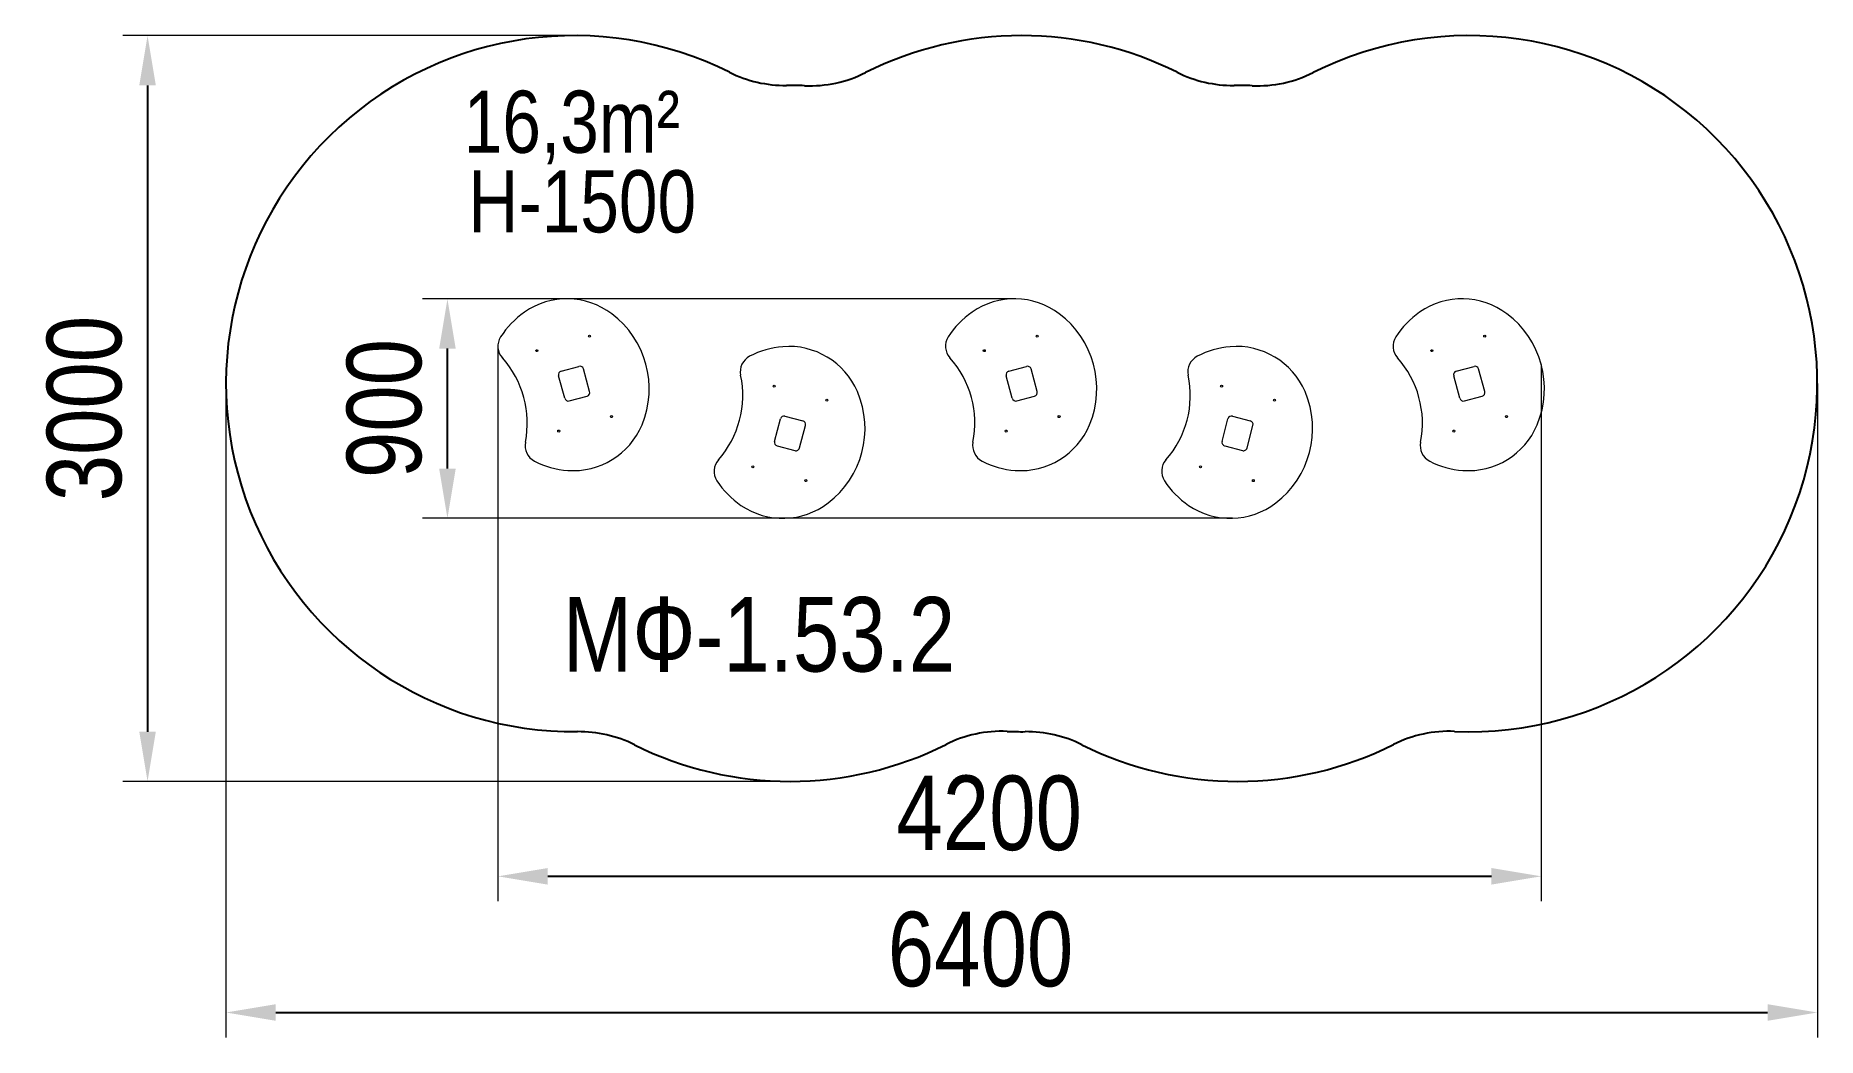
# Model space of a CAD drawing. Header units: millimetres. Extents: x -4005 to 3160, y -2758 to 1271.
import ezdxf

# ---------------------------------------------------------------- set-up
doc = ezdxf.new("R2010")
doc.units = ezdxf.units.MM
for name, color, linetype in [('DIKOM_АРТИКУЛ', 7, 'Continuous'), ('DIKOM_ЗОНА', 90, 'Continuous'), ('DIKOM_ОБЪЕКТ', 7, 'Continuous'), ('DIKOM_РАЗМЕР_ЗОНА', 7, 'Continuous'), ('DIKOM_РАЗМЕР_ОБЪЕКТА', 7, 'Continuous')]:
    doc.layers.add(name, color=color, linetype=linetype)
doc.styles.add('style1', font='arialbd.ttf', dxfattribs={"width": 0.8})
doc.dimstyles.new('1-50', dxfattribs={"dimtxt": 300, "dimasz": 200, "dimexe": 100, "dimexo": 0, "dimgap": 100, "dimtad": 1, "dimtxsty": 'style1', "dimcen": 200, "dimclrd": 7, "dimclre": 7, "dimclrt": 7, "dimadec": 1, "dimazin": 2, "dimtfac": 1, "dimtmove": 0, "dimatfit": 2, "dimfxl": 0, "dimlwd": 25, "dimlwe": 18, "dimarcsym": 0})

# ---------------------------------------------------------------- blocks, each defined once
blk = doc.blocks.new('*D0')
at = {"layer": 'Defpoints', "color": 0, "transparency": 16777216}
for p in [(-3239.8, -128.7), (3160.2, -128.7, 0), (3160.2, -2658.3)]:
    blk.add_point(p, dxfattribs=at)
at = {"layer": 'DIKOM_РАЗМЕР_ЗОНА', "color": 7, "lineweight": 18, "transparency": 16777216}
for p, q in [((-3239.8, -128.7), (-3239.8, -2758.3)), ((3160.2, -128.7), (3160.2, -2758.3))]:
    blk.add_line(p, q, dxfattribs=at)
at = {"layer": 'DIKOM_РАЗМЕР_ЗОНА', "color": 7, "lineweight": 25, "transparency": 16777216}
blk.add_line((-3039.8, -2658.3), (2960.2, -2658.3), dxfattribs=at)
at = {"layer": 'DIKOM_РАЗМЕР_ЗОНА', "color": 7, "transparency": 16777216}
for points in [[(-3039.8, -2625), (-3039.8, -2691.6), (-3239.8, -2658.3)], [(2960.2, -2625), (2960.2, -2691.6), (3160.2, -2658.3)]]:
    blk.add_solid(points, dxfattribs=at)
at = {"layer": 'DIKOM_РАЗМЕР_ЗОНА', "color": 7, "transparency": 16777216, "insert": (-205.3, -2405.1), "char_height": 300, "attachment_point": 5, "style": 'style1'}
blk.add_mtext('{\\fArial|b0|i0|c204|p34;6400}', dxfattribs=at)
blk = doc.blocks.new('*D1')
at = {"layer": 'Defpoints', "color": 0, "transparency": 16777216}
for p in [(-1839.8, 1271.2), (-3555.2, -1728.8), (-971.9, -1728.8, 0)]:
    blk.add_point(p, dxfattribs=at)
at = {"layer": 'DIKOM_РАЗМЕР_ЗОНА', "color": 7, "lineweight": 18, "transparency": 16777216}
for p, q in [((-1839.8, 1271.2), (-3655.2, 1271.2)), ((-971.9, -1728.8), (-3655.2, -1728.8))]:
    blk.add_line(p, q, dxfattribs=at)
at = {"layer": 'DIKOM_РАЗМЕР_ЗОНА', "color": 7, "lineweight": 25, "transparency": 16777216}
blk.add_line((-3555.2, 1071.2), (-3555.2, -1528.8), dxfattribs=at)
at = {"layer": 'DIKOM_РАЗМЕР_ЗОНА', "color": 7, "transparency": 16777216}
for points in [[(-3588.5, 1071.2), (-3521.9, 1071.2), (-3555.2, 1271.2)], [(-3588.5, -1528.8), (-3521.9, -1528.8), (-3555.2, -1728.8)]]:
    blk.add_solid(points, dxfattribs=at)
at = {"layer": 'DIKOM_РАЗМЕР_ЗОНА', "color": 7, "transparency": 16777216, "insert": (-3808.5, -228.8), "char_height": 300, "attachment_point": 5, "rotation": 90, "style": 'style1'}
blk.add_mtext('{\\fArial|b0|i0|c204|p34;3000}', dxfattribs=at)
blk = doc.blocks.new('*D2')
at = {"layer": 'Defpoints', "color": 0, "transparency": 16777216}
for p in [(-2145.9, 15.8, 0), (2049.6, -51.5), (2049.6, -2110.5)]:
    blk.add_point(p, dxfattribs=at)
at = {"layer": 'DIKOM_РАЗМЕР_ОБЪЕКТА', "color": 7, "lineweight": 18, "transparency": 16777216}
for p, q in [((-2145.9, 15.8), (-2145.9, -2210.5)), ((2049.6, -51.5), (2049.6, -2210.5))]:
    blk.add_line(p, q, dxfattribs=at)
at = {"layer": 'DIKOM_РАЗМЕР_ОБЪЕКТА', "color": 7, "lineweight": 25, "transparency": 16777216}
blk.add_line((-1945.9, -2110.5), (1849.6, -2110.5), dxfattribs=at)
at = {"layer": 'DIKOM_РАЗМЕР_ОБЪЕКТА', "color": 7, "transparency": 16777216}
for points in [[(-1945.9, -2077.1), (-1945.9, -2143.8), (-2145.9, -2110.5)], [(1849.6, -2077.1), (1849.6, -2143.8), (2049.6, -2110.5)]]:
    blk.add_solid(points, dxfattribs=at)
at = {"layer": 'DIKOM_РАЗМЕР_ОБЪЕКТА', "color": 7, "transparency": 16777216, "insert": (-170.3, -1857.3), "char_height": 300, "attachment_point": 5, "style": 'style1'}
blk.add_mtext('{\\fArial|b0|i0|c204|p34;4200}', dxfattribs=at)
blk = doc.blocks.new('*D3')
at = {"layer": 'Defpoints', "color": 0, "transparency": 16777216}
for p in [(-2349.2, 212.3), (-63, 212.3), (808.1, -670.1, 0)]:
    blk.add_point(p, dxfattribs=at)
at = {"layer": 'DIKOM_РАЗМЕР_ОБЪЕКТА', "color": 7, "lineweight": 18, "transparency": 16777216}
for p, q in [((-63, 212.3), (-2449.2, 212.3)), ((808.1, -670.1), (-2449.2, -670.1))]:
    blk.add_line(p, q, dxfattribs=at)
at = {"layer": 'DIKOM_РАЗМЕР_ОБЪЕКТА', "color": 7, "lineweight": 25, "transparency": 16777216}
blk.add_line((-2349.2, -470.1), (-2349.2, 12.3), dxfattribs=at)
at = {"layer": 'DIKOM_РАЗМЕР_ОБЪЕКТА', "color": 7, "transparency": 16777216}
for points in [[(-2382.5, 12.3), (-2315.9, 12.3), (-2349.2, 212.3)], [(-2382.5, -470.1), (-2315.9, -470.1), (-2349.2, -670.1)]]:
    blk.add_solid(points, dxfattribs=at)
at = {"layer": 'DIKOM_РАЗМЕР_ОБЪЕКТА', "color": 7, "transparency": 16777216, "insert": (-2602.4, -228.9), "char_height": 300, "attachment_point": 5, "rotation": 90, "style": 'style1'}
blk.add_mtext('{\\fArial|b0|i0|c204|p34;900}', dxfattribs=at)

msp = doc.modelspace()

# ---------------------------------------------------------------- linework, layer by layer
at = {"layer": 'DIKOM_ЗОНА', "color": 3}
for centre, radius, start, end in [((-1839.843, -128.732), 1399.932, 63.4585308, 270.5725224), ((-39.809, -128.723, 0), 1399.932, 63.4579436, 116.6489524), ((1760.191, -128.723, 0), 1399.932, 267.5894434, 116.6489524), ((-990.867, 1570.968), 500, 243.4585308, 270.5725224), ((-891.972, 1569.381, 0), 500, 267.5894434, 296.6489524), ((809.184, 1570.968, 0), 500, 243.4579436, 270.5709789), ((908.028, 1569.381, 0), 500, 267.5894434, 296.6489524), ((-971.882, -328.869, 0), 1399.932, 87.5894434, 90.5725224), ((828.118, -328.869, 0), 1399.932, 87.5894434, 90.5709789), ((-1820.858, -2028.569), 500, 63.4585308, 90.5725224), ((-119.72, -2026.974, 0), 500, 87.5894434, 116.6489524), ((-39.809, -128.723, 0), 1399.932, 267.5894434, 270.5709789), ((-20.876, -2028.56, 0), 500, 63.4579436, 90.5709789), ((1680.28, -2026.974, 0), 500, 87.5894434, 116.6489524), ((-971.882, -328.869, 0), 1399.932, 243.4585308, 296.6489524), ((828.118, -328.869, 0), 1399.932, 243.4579436, 296.6489524)]:
    msp.add_arc(centre, radius, start, end, dxfattribs=at)
at = {"layer": 'DIKOM_ОБЪЕКТ', "color": 7, "lineweight": 15}
for p, q in [((-1891.813, -78.685), (-1820.423, -59.207)), ((-1777.282, -160.342), (-1802.003, -69.73)), ((-91.813, -78.685), (-20.423, -59.207)), ((22.718, -160.342), (-2.003, -69.73)), ((1708.187, -78.685), (1779.577, -59.207)), ((1822.718, -160.342), (1797.997, -69.73)), ((-1877.615, -187.716), (-1902.336, -97.104)), ((-77.615, -187.716), (-102.336, -97.104)), ((1722.385, -187.716), (1697.664, -97.104)), ((-1859.195, -198.239), (-1787.805, -178.761)), ((-59.195, -198.239), (12.195, -178.761)), ((1740.805, -198.239), (1812.195, -178.761)), ((-1034.119, -361.055), (-1010.223, -270.223)), ((-991.9, -259.533), (-920.336, -278.36)), ((765.881, -361.055), (789.777, -270.223)), ((808.1, -259.533), (879.664, -278.36)), ((-933.542, -387.515), (-909.645, -296.683)), ((866.458, -387.515), (890.355, -296.683)), ((-1023.429, -379.378), (-951.864, -398.205)), ((776.571, -379.378), (848.136, -398.205))]:
    msp.add_line(p, q, dxfattribs=at)
for centre in [(-1990.028, 3.954), (-1777.786, 61.861), (-190.028, 3.954), (22.214, 61.861), (1609.972, 3.954), (1822.214, 61.861), (-1035.637, -138.857), (764.363, -138.857), (-822.877, -194.83), (977.123, -194.83), (-1689.59, -261.401), (110.41, -261.401), (1910.41, -261.401), (-1901.832, -319.307), (-101.832, -319.307), (1698.168, -319.307), (-1120.888, -462.908), (679.112, -462.908), (-908.128, -518.881), (891.872, -518.881)]:
    msp.add_circle(centre, 4, dxfattribs=at)
for centre, radius, start, end in [((-1839.843, -128.732, 0), 350, 124.7448081, 147.55252), ((-1868.339, -87.647), 300, 53.1981821, 124.7448081), ((-1914.268, -149.038), 376.67, 337.3231317, 53.1981821), ((-39.843, -128.732, 0), 350, 124.7448081, 147.55252), ((-68.339, -87.647), 300, 53.1981821, 124.7448081), ((-114.268, -149.038), 376.67, 337.3231317, 53.1981821), ((1760.157, -128.732, 0), 350, 124.7448081, 147.55252), ((1731.661, -87.647), 300, 53.1981821, 124.7448081), ((1685.732, -149.038), 376.67, 337.3231317, 53.1981821), ((-2076.13, 21.495, 0), 70, 147.55252, 221.8549638), ((-971.916, -328.86, 0), 350, 94.7448081, 117.55252), ((-976.052, -279.031), 300, 23.1981821, 94.7448081), ((-276.13, 21.495, 0), 70, 147.55252, 221.8549638), ((828.084, -328.86, 0), 350, 94.7448081, 117.55252), ((823.948, -279.031), 300, 23.1981821, 94.7448081), ((1523.87, 21.495, 0), 70, 147.55252, 221.8549638), ((-2420.743, -287.22, 0), 392.67, 348.6663499, 41.8549638), ((-1816.475, -73.679), 15, 15.2606569, 105.2606569), ((-1101.433, -80.616, 0), 70, 117.55252, 191.8549638), ((-620.743, -287.22, 0), 392.67, 348.6663499, 41.8549638), ((-16.475, -73.679), 15, 15.2606569, 105.2606569), ((698.567, -80.616, 0), 70, 117.55252, 191.8549638), ((1179.257, -287.22, 0), 392.67, 348.6663499, 41.8549638), ((1783.525, -73.679), 15, 15.2606569, 105.2606569), ((-1887.865, -93.156), 15, 105.2606569, 195.2606569), ((-1554.235, -175.664, 0), 392.67, 318.6663499, 11.8549638), ((-87.865, -93.156), 15, 105.2606569, 195.2606569), ((245.765, -175.664, 0), 392.67, 318.6663499, 11.8549638), ((1712.135, -93.156), 15, 105.2606569, 195.2606569), ((-1863.143, -183.768), 15, 195.2606569, 285.2606569), ((-1791.753, -164.29), 15, 285.2606569, 15.2606569), ((-1046.523, -309.233), 376.67, 307.3231317, 23.1981821), ((-63.143, -183.768), 15, 195.2606569, 285.2606569), ((8.247, -164.29), 15, 285.2606569, 15.2606569), ((753.477, -309.233), 376.67, 307.3231317, 23.1981821), ((1736.857, -183.768), 15, 195.2606569, 285.2606569), ((1808.247, -164.29), 15, 285.2606569, 15.2606569), ((-995.717, -274.039), 15, 75.2606569, 165.2606569), ((-924.152, -292.866), 15, 345.2606569, 75.2606569), ((804.283, -274.039), 15, 75.2606569, 165.2606569), ((875.848, -292.866), 15, 345.2606569, 75.2606569), ((-1843.525, -178.597, 0), 300, 265.7765056, 337.3231317), ((-43.525, -178.597, 0), 300, 265.7765056, 337.3231317), ((1756.475, -178.597, 0), 300, 265.7765056, 337.3231317), ((-1967.096, -378.145, 0), 70, 168.6663499, 242.9687938), ((-1019.613, -364.872), 15, 165.2606569, 255.2606569), ((-948.048, -383.699), 15, 255.2606569, 345.2606569), ((-167.096, -378.145, 0), 70, 168.6663499, 242.9687938), ((780.387, -364.872), 15, 165.2606569, 255.2606569), ((851.952, -383.699), 15, 255.2606569, 345.2606569), ((1632.904, -378.145, 0), 70, 168.6663499, 242.9687938), ((-1839.843, -128.732, 0), 350, 242.9687938, 265.7765056), ((-1206.827, -481.231, 0), 70, 138.6663499, 212.9687938), ((-39.843, -128.732, 0), 350, 242.9687938, 265.7765056), ((593.173, -481.231, 0), 70, 138.6663499, 212.9687938), ((1760.157, -128.732, 0), 350, 242.9687938, 265.7765056), ((-971.916, -328.86, 0), 350, 212.9687938, 235.7765056), ((828.084, -328.86, 0), 350, 212.9687938, 235.7765056), ((-1000.037, -370.203, 0), 300, 235.7765056, 307.3231317), ((799.963, -370.203, 0), 300, 235.7765056, 307.3231317)]:
    msp.add_arc(centre, radius, start, end, dxfattribs=at)

# ---------------------------------------------------------------- texts
at = {"layer": 'DIKOM_АРТИКУЛ', "insert": (-1885.023, -986.912), "char_height": 300, "width": 1373.12348, "attachment_point": 1, "style": 'style1'}
msp.add_mtext('{\\fArial|b0|i0|c204|p34;MФ-1.53.2}', dxfattribs=at)
at = {"layer": 'DIKOM_РАЗМЕР_ОБЪЕКТА', "char_height": 250, "width": 966.72882, "attachment_point": 1, "style": 'style1'}
for s, insert in [('{\\fArial|b0|i0|c204|p34;16,3m²}', (-2283.899, 1049.834)), ('{\\fArial|b0|i0|c204|p34;H-1500}', (-2265.224, 729.617))]:
    msp.add_mtext(s, dxfattribs=dict(at, insert=insert))

# ---------------------------------------------------------------- dimensions: what is measured, and where the dimension line sits
at = {"layer": 'DIKOM_РАЗМЕР_ЗОНА'}
dim = msp.add_linear_dim(base=(-3555.213, -1728.801), p1=(-1839.85, 1271.199), p2=(-971.882, -1728.801, 0), angle=90, text='{\\fArial|b0|i0|c204|p34;<>}', dimstyle='1-50', dxfattribs=at)
dim.commit()
dim.dimension.update_dxf_attribs({"geometry": '*D1', "text_midpoint": (-3555.213, -228.801), "dimtype": 160})
dim = msp.add_linear_dim(base=(3160.222, -2658.301), p1=(-3239.774, -128.732), p2=(3160.222, -128.732, 0), text='{\\fArial|b0|i0|c204|p34;<>}', dimstyle='1-50', dxfattribs=at)
dim.commit()
dim.dimension.update_dxf_attribs({"geometry": '*D0', "text_midpoint": (-205.267, -2658.301), "dimtype": 160})
at = {"layer": 'DIKOM_РАЗМЕР_ОБЪЕКТА'}
dim = msp.add_linear_dim(base=(-2349.213, 212.304), p1=(808.076, -670.093, 0), p2=(-62.954, 212.304), angle=90, text='{\\fArial|b0|i0|c204|p34;900}', dimstyle='1-50', dxfattribs=at)
dim.commit()
dim.dimension.update_dxf_attribs({"geometry": '*D3', "text_midpoint": (-2349.213, -228.894), "dimtype": 160})
dim = msp.add_linear_dim(base=(2049.567, -2110.457), p1=(-2145.894, 15.755, 0), p2=(2049.567, -51.549), text='{\\fArial|b0|i0|c204|p34;4200}', dimstyle='1-50', dxfattribs=at)
dim.commit()
dim.dimension.update_dxf_attribs({"geometry": '*D2', "text_midpoint": (-170.267, -2110.457), "dimtype": 160})

doc.saveas('drawing.dxf')
